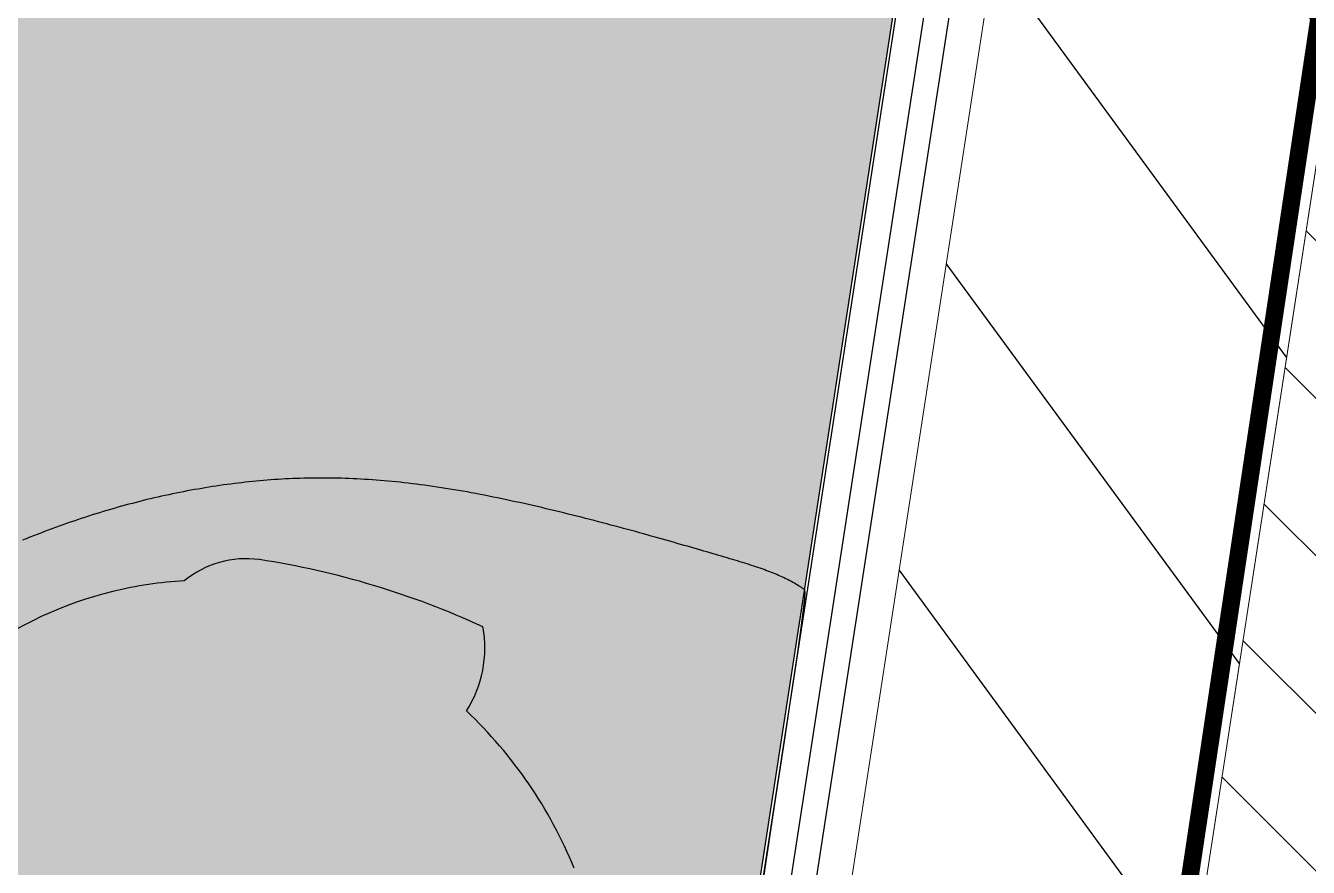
# Model space of a CAD drawing. Header units: millimetres. Extents: x 2335845 to 2509607, y 289014 to 361737.
# Drawn here: x 2414350.9 to 2414716.7, y 311880.8 to 312120.6 of the extents above; entities that cross this region are included whole.
import ezdxf

# ---------------------------------------------------------------- set-up
doc = ezdxf.new("R2010")
doc.units = ezdxf.units.MM
for name, color, linetype, lineweight in [('A-PLAN-COLUMN', 3, 'Continuous', 0), ('A-PLAN-RCC-HATCH', 8, 'Continuous', 13), ('A-PLAN-THIN', 251, 'Continuous', 15), ('TOA-FL-TILE-4', 8, 'Continuous', 5)]:
    doc.layers.add(name, color=color, linetype=linetype, lineweight=lineweight)
for name, color, linetype in [('A-PLAN-HATCH2', 8, 'Continuous'), ('A-PLAN-PLASTER', 67, 'Continuous'), ('A-PLAN-SANITARY FIXTURES', 35, 'Continuous'), ('A-PLAN-TILE', 32, 'Continuous'), ('TOA-FC-MODULAR', 7, 'Continuous')]:
    doc.layers.add(name, color=color, linetype=linetype)

# ---------------------------------------------------------------- blocks, each defined once
blk = doc.blocks.new('A$C54621FCA')
at = {"layer": 'A-PLAN-SANITARY FIXTURES'}
for p, q in [((68.34, 285.34, 0), (69.61, 285.46, 0)), ((69.61, 285.46, 0), (70.89, 285.57, 0)), ((70.89, 285.57, 0), (72.16, 285.69, 0)), ((72.16, 285.69, 0), (73.45, 285.8, 0)), ((73.45, 285.8, 0), (74.73, 285.91, 0)), ((74.73, 285.91, 0), (76.02, 286.01, 0)), ((76.02, 286.01, 0), (77.31, 286.12, 0)), ((77.31, 286.12, 0), (78.6, 286.22, 0)), ((78.6, 286.22, 0), (79.89, 286.31, 0)), ((79.89, 286.31, 0), (81.18, 286.41, 0)), ((81.18, 286.41, 0), (82.47, 286.5, 0)), ((82.47, 286.5, 0), (83.76, 286.59, 0)), ((83.76, 286.59, 0), (85.05, 286.67, 0)), ((85.05, 286.67, 0), (86.34, 286.75, 0)), ((86.34, 286.75, 0), (87.63, 286.83, 0)), ((87.63, 286.83, 0), (88.92, 286.91, 0)), ((88.92, 286.91, 0), (90.2, 286.97, 0)), ((90.2, 286.97, 0), (91.49, 287.04, 0)), ((91.49, 287.04, 0), (92.77, 287.1, 0)), ((92.77, 287.1, 0), (94.04, 287.16, 0)), ((94.04, 287.16, 0), (95.31, 287.21, 0)), ((95.31, 287.21, 0), (96.58, 287.26, 0)), ((96.58, 287.26, 0), (97.85, 287.3, 0)), ((97.85, 287.3, 0), (99.11, 287.34, 0)), ((99.11, 287.34, 0), (100.36, 287.38, 0)), ((100.36, 287.38, 0), (101.61, 287.4, 0)), ((101.61, 287.4, 0), (102.86, 287.43, 0)), ((102.86, 287.43, 0), (104.09, 287.45, 0)), ((104.09, 287.45, 0), (105.33, 287.46, 0)), ((105.33, 287.46, 0), (106.55, 287.47, 0)), ((106.55, 287.47, 0), (107.77, 287.47, 0)), ((107.77, 287.47, 0), (108.98, 287.47, 0)), ((108.98, 287.47, 0), (110.19, 287.46, 0)), ((110.19, 287.46, 0), (111.39, 287.45, 0)), ((111.39, 287.45, 0), (112.59, 287.43, 0)), ((112.59, 287.43, 0), (113.77, 287.4, 0)), ((113.77, 287.4, 0), (114.95, 287.37, 0)), ((114.95, 287.37, 0), (116.13, 287.34, 0)), ((116.13, 287.34, 0), (117.3, 287.3, 0)), ((117.3, 287.3, 0), (118.46, 287.25, 0)), ((118.46, 287.25, 0), (119.62, 287.2, 0)), ((119.62, 287.2, 0), (120.77, 287.14, 0)), ((120.77, 287.14, 0), (121.91, 287.08, 0)), ((121.91, 287.08, 0), (123.05, 287.01, 0)), ((123.05, 287.01, 0), (124.19, 286.94, 0)), ((124.19, 286.94, 0), (125.32, 286.86, 0)), ((125.32, 286.86, 0), (126.44, 286.78, 0)), ((126.44, 286.78, 0), (127.56, 286.69, 0)), ((127.56, 286.69, 0), (128.67, 286.59, 0)), ((128.67, 286.59, 0), (129.78, 286.49, 0)), ((129.78, 286.49, 0), (130.88, 286.39, 0)), ((130.88, 286.39, 0), (131.98, 286.28, 0)), ((131.98, 286.28, 0), (133.07, 286.16, 0)), ((133.07, 286.16, 0), (134.16, 286.04, 0)), ((134.16, 286.04, 0), (135.25, 285.91, 0)), ((135.25, 285.91, 0), (136.33, 285.78, 0)), ((136.33, 285.78, 0), (137.41, 285.64, 0)), ((137.41, 285.64, 0), (138.48, 285.5, 0)), ((138.48, 285.5, 0), (139.55, 285.35, 0)), ((139.55, 285.35, 0), (140.61, 285.2, 0)), ((35.84, 281.65, 0), (36.85, 281.78, 0)), ((36.85, 281.78, 0), (37.87, 281.91, 0)), ((37.87, 281.91, 0), (38.91, 282.04, 0)), ((38.91, 282.04, 0), (39.96, 282.18, 0)), ((39.96, 282.18, 0), (41.03, 282.31, 0)), ((41.03, 282.31, 0), (42.1, 282.44, 0)), ((42.1, 282.44, 0), (43.19, 282.58, 0)), ((43.19, 282.58, 0), (44.3, 282.71, 0)), ((44.3, 282.71, 0), (45.41, 282.85, 0)), ((45.41, 282.85, 0), (46.54, 282.98, 0)), ((46.54, 282.98, 0), (47.67, 283.12, 0)), ((47.67, 283.12, 0), (48.82, 283.26, 0)), ((48.82, 283.26, 0), (49.98, 283.39, 0)), ((49.98, 283.39, 0), (51.15, 283.53, 0)), ((51.15, 283.53, 0), (52.33, 283.66, 0)), ((52.33, 283.66, 0), (53.52, 283.8, 0)), ((53.52, 283.8, 0), (54.71, 283.93, 0)), ((54.71, 283.93, 0), (55.92, 284.07, 0)), ((55.92, 284.07, 0), (57.13, 284.2, 0)), ((57.13, 284.2, 0), (58.35, 284.33, 0)), ((58.35, 284.33, 0), (59.58, 284.46, 0)), ((59.58, 284.46, 0), (60.81, 284.59, 0)), ((60.81, 284.59, 0), (62.05, 284.72, 0)), ((62.05, 284.72, 0), (63.3, 284.85, 0)), ((63.3, 284.85, 0), (64.55, 284.97, 0)), ((64.55, 284.97, 0), (65.81, 285.1, 0)), ((65.81, 285.1, 0), (67.07, 285.22, 0)), ((67.07, 285.22, 0), (68.34, 285.34, 0)), ((140.61, 285.2, 0), (141.67, 285.04, 0)), ((141.67, 285.04, 0), (142.73, 284.88, 0)), ((142.73, 284.88, 0), (143.79, 284.71, 0)), ((143.79, 284.71, 0), (144.84, 284.53, 0)), ((144.84, 284.53, 0), (145.88, 284.35, 0)), ((145.88, 284.35, 0), (146.93, 284.17, 0)), ((146.93, 284.17, 0), (147.97, 283.98, 0)), ((147.97, 283.98, 0), (149.01, 283.78, 0)), ((149.01, 283.78, 0), (150.04, 283.58, 0)), ((150.04, 283.58, 0), (151.07, 283.38, 0)), ((151.07, 283.38, 0), (152.1, 283.16, 0)), ((152.1, 283.16, 0), (153.13, 282.95, 0)), ((153.13, 282.95, 0), (154.16, 282.73, 0)), ((154.16, 282.73, 0), (155.18, 282.5, 0)), ((155.18, 282.5, 0), (156.2, 282.27, 0)), ((156.2, 282.27, 0), (157.22, 282.03, 0)), ((157.22, 282.03, 0), (158.23, 281.79, 0)), ((158.23, 281.79, 0), (159.25, 281.54, 0)), ((11.02, 277.93, 0), (11.56, 278.05, 0)), ((11.56, 278.05, 0), (12.12, 278.17, 0)), ((12.12, 278.17, 0), (12.69, 278.29, 0)), ((12.69, 278.29, 0), (13.27, 278.4, 0)), ((13.27, 278.4, 0), (13.86, 278.52, 0)), ((13.86, 278.52, 0), (14.46, 278.63, 0)), ((14.46, 278.63, 0), (15.07, 278.74, 0)), ((15.07, 278.74, 0), (15.69, 278.85, 0)), ((15.69, 278.85, 0), (16.33, 278.95, 0)), ((16.33, 278.95, 0), (16.97, 279.06, 0)), ((16.97, 279.06, 0), (17.63, 279.17, 0)), ((17.63, 279.17, 0), (18.3, 279.27, 0)), ((18.3, 279.27, 0), (18.99, 279.38, 0)), ((18.99, 279.38, 0), (19.68, 279.48, 0)), ((19.68, 279.48, 0), (20.4, 279.59, 0)), ((20.4, 279.59, 0), (21.12, 279.69, 0)), ((21.12, 279.69, 0), (21.86, 279.8, 0)), ((21.86, 279.8, 0), (22.62, 279.9, 0)), ((22.62, 279.9, 0), (23.39, 280.01, 0)), ((23.39, 280.01, 0), (24.17, 280.12, 0)), ((24.17, 280.12, 0), (24.97, 280.23, 0)), ((24.97, 280.23, 0), (25.79, 280.34, 0)), ((25.79, 280.34, 0), (26.62, 280.45, 0)), ((26.62, 280.45, 0), (27.47, 280.56, 0)), ((27.47, 280.56, 0), (28.33, 280.68, 0)), ((28.33, 280.68, 0), (29.22, 280.79, 0)), ((29.22, 280.79, 0), (30.11, 280.91, 0)), ((30.11, 280.91, 0), (31.03, 281.03, 0)), ((31.03, 281.03, 0), (31.96, 281.15, 0)), ((31.96, 281.15, 0), (32.91, 281.28, 0)), ((32.91, 281.28, 0), (33.87, 281.4, 0)), ((33.87, 281.4, 0), (34.85, 281.53, 0)), ((34.85, 281.53, 0), (35.84, 281.65, 0)), ((159.25, 281.54, 0), (160.26, 281.29, 0)), ((160.26, 281.29, 0), (161.27, 281.03, 0)), ((161.27, 281.03, 0), (162.28, 280.77, 0)), ((162.28, 280.77, 0), (163.29, 280.5, 0)), ((163.29, 280.5, 0), (164.29, 280.22, 0)), ((164.29, 280.22, 0), (165.3, 279.95, 0)), ((165.3, 279.95, 0), (166.3, 279.66, 0)), ((166.3, 279.66, 0), (167.31, 279.37, 0)), ((167.31, 279.37, 0), (168.31, 279.08, 0)), ((168.31, 279.08, 0), (169.31, 278.78, 0)), ((169.31, 278.78, 0), (170.31, 278.48, 0)), ((170.31, 278.48, 0), (171.31, 278.17, 0)), ((171.31, 278.17, 0), (172.31, 277.85, 0)), ((0.66, 273.73, 0), (0.85, 274.41, 0)), ((0.85, 274.41, 0), (1.09, 274.61, 0)), ((1.09, 274.61, 0), (1.36, 274.74, 0)), ((1.36, 274.74, 0), (1.68, 274.88, 0)), ((1.68, 274.88, 0), (2.03, 275.04, 0)), ((2.03, 275.04, 0), (2.41, 275.2, 0)), ((2.41, 275.2, 0), (2.82, 275.38, 0)), ((2.82, 275.38, 0), (3.24, 275.55, 0)), ((3.24, 275.55, 0), (3.68, 275.73, 0)), ((3.68, 275.73, 0), (4.13, 275.91, 0)), ((4.13, 275.91, 0), (4.58, 276.08, 0)), ((4.58, 276.08, 0), (5.04, 276.25, 0)), ((5.04, 276.25, 0), (5.5, 276.41, 0)), ((5.5, 276.41, 0), (5.97, 276.56, 0)), ((5.97, 276.56, 0), (6.44, 276.72, 0)), ((6.44, 276.72, 0), (6.92, 276.87, 0)), ((6.92, 276.87, 0), (7.41, 277.01, 0)), ((7.41, 277.01, 0), (7.9, 277.15, 0)), ((7.9, 277.15, 0), (8.4, 277.29, 0)), ((8.4, 277.29, 0), (8.91, 277.43, 0)), ((8.91, 277.43, 0), (9.42, 277.56, 0)), ((9.42, 277.56, 0), (9.94, 277.69, 0)), ((9.94, 277.69, 0), (10.48, 277.81, 0)), ((10.48, 277.81, 0), (11.02, 277.93, 0)), ((172.31, 277.85, 0), (173.31, 277.53, 0)), ((173.31, 277.53, 0), (174.31, 277.21, 0)), ((174.31, 277.21, 0), (175.3, 276.88, 0)), ((175.3, 276.88, 0), (176.3, 276.54, 0)), ((176.3, 276.54, 0), (177.3, 276.2, 0)), ((177.3, 276.2, 0), (178.3, 275.86, 0)), ((178.3, 275.86, 0), (179.29, 275.51, 0)), ((179.29, 275.51, 0), (180.29, 275.16, 0)), ((180.29, 275.16, 0), (181.29, 274.8, 0)), ((181.29, 274.8, 0), (182.28, 274.43, 0)), ((182.28, 274.43, 0), (183.28, 274.06, 0)), ((0.37, 268.86, 0), (0.5, 272.05, 0)), ((0.5, 272.05, 0), (0.66, 273.73, 0)), ((183.28, 274.06, 0), (184.27, 273.68, 0)), ((184.27, 273.68, 0), (185.27, 273.3, 0)), ((185.27, 273.3, 0), (186.26, 272.92, 0)), ((186.26, 272.92, 0), (187.26, 272.53, 0)), ((187.26, 272.53, 0), (188.25, 272.13, 0)), ((188.25, 272.13, 0), (189.25, 271.73, 0)), ((189.25, 271.73, 0), (190.24, 271.33, 0)), ((190.24, 271.33, 0), (191.23, 270.92, 0)), ((191.23, 270.92, 0), (192.22, 270.5, 0)), ((0.27, 263.67, 0), (0.37, 268.86, 0)), ((192.22, 270.5, 0), (193.21, 270.08, 0)), ((193.21, 270.08, 0), (194.2, 269.65, 0)), ((194.2, 269.65, 0), (195.19, 269.22, 0)), ((195.19, 269.22, 0), (196.18, 268.78, 0)), ((196.18, 268.78, 0), (197.17, 268.34, 0)), ((197.17, 268.34, 0), (198.16, 267.9, 0)), ((198.16, 267.9, 0), (199.15, 267.44, 0)), ((199.15, 267.44, 0), (200.14, 266.99, 0)), ((0.19, 255.96, 0), (0.27, 263.67, 0)), ((200.14, 266.99, 0), (201.12, 266.52, 0)), ((201.12, 266.52, 0), (202.11, 266.06, 0)), ((202.11, 266.06, 0), (203.09, 265.58, 0)), ((203.09, 265.58, 0), (204.08, 265.11, 0)), ((204.08, 265.11, 0), (205.06, 264.62, 0)), ((205.06, 264.62, 0), (206.04, 264.14, 0)), ((206.04, 264.14, 0), (207.02, 263.64, 0)), ((207.02, 263.64, 0), (208, 263.14, 0)), ((208, 263.14, 0), (208.98, 262.64, 0)), ((208.98, 262.64, 0), (209.96, 262.13, 0)), ((209.96, 262.13, 0), (210.94, 261.62, 0)), ((210.94, 261.62, 0), (211.91, 261.1, 0)), ((211.91, 261.1, 0), (212.89, 260.58, 0)), ((212.89, 260.58, 0), (213.86, 260.05, 0)), ((213.86, 260.05, 0), (214.84, 259.51, 0)), ((214.84, 259.51, 0), (215.81, 258.97, 0)), ((215.81, 258.97, 0), (216.78, 258.43, 0)), ((216.78, 258.43, 0), (217.75, 257.88, 0)), ((217.75, 257.88, 0), (218.72, 257.32, 0)), ((218.72, 257.32, 0), (219.69, 256.76, 0)), ((219.69, 256.76, 0), (220.66, 256.2, 0)), ((220.66, 256.2, 0), (221.62, 255.63, 0)), ((0.13, 245.22, 0), (0.19, 255.96, 0)), ((221.62, 255.63, 0), (222.59, 255.05, 0)), ((222.59, 255.05, 0), (223.55, 254.47, 0)), ((0.08, 230.95, 0), (0.13, 245.22, 0)), ((0.05, 212.89, 0), (0.08, 230.95, 0)), ((0.02, 191.8, 0), (0.05, 212.89, 0))]:
    blk.add_line(p, q, dxfattribs=at)
at = {"layer": 'A-PLAN-SANITARY FIXTURES', "extrusion": (0, 0, -1)}
for centre, major_axis, start_param, end_param in [((155.96, 19.55, 0), (-169.55, 169.55), 0.50678, 0.785398), ((155.5, 231.51, 0), (-19.67, -19.67), 2.373062, 3.195577), ((121.27, 239.16, 0), (-23.41, -23.41), 0.367298, 1.121678), ((152.96, 140.38, 0), (-79.3, -79.3), 2.564959, 2.748732), ((153.41, 141.48, 0), (-78.46, 78.46), 1.177936, 1.569119), ((164.04, 119.98, 0), (-90.86, 90.86), -0.245139, 0.181004)]:
    blk.add_ellipse(centre, major_axis=major_axis, ratio=1, start_param=start_param, end_param=end_param, dxfattribs=at)
blk = doc.blocks.new('Rest room-2.0')
at = {"layer": 'A-PLAN-HATCH2'}
h = blk.add_hatch(dxfattribs=at)
h.set_pattern_fill('ANSI31', color=256, scale=500, angle=261.2432, style=0)
h.set_pattern_definition([(306.243209, (617163.19, -129546.95), (50.407168, 36.9508784), [])])
h.paths.add_polyline_path([(7047.36, -5685.31), (7879.42, -283.61), (7978.25, -298.84), (7148.54, -5685.31)])
at = {"layer": 'A-PLAN-RCC-HATCH'}
h = blk.add_hatch(dxfattribs=at)
h.set_pattern_fill('ANSI31', color=256, scale=10, angle=90, style=0)
h.set_pattern_definition([(135, (-235786.27, -223405.926), (-22.4506403, -22.4506403), [])])
h.paths.add_polyline_path([(8927.66, 5864.69), (7117.74, -5885.31), (7117.74, -5885.31), (7117.74, -5885.31), (7340.11, -5919.56), (9150.04, 5830.44)])
at = {"layer": 'A-PLAN-COLUMN'}
blk.add_lwpolyline([(8927.66, 5864.69), (7117.74, -5885.31), (7117.74, -5885.31), (7117.74, -5885.31), (7340.11, -5919.56), (9150.04, 5830.44), (8927.66, 5864.69)], dxfattribs=at)
at = {"layer": 'A-PLAN-PLASTER', "elevation": 0}
blk.add_lwpolyline([(7275.01, -200.63), (7868.01, -291.97), (7038.79, -5675.31), (5918.62, -5675.31)], dxfattribs=at)
at = {"layer": 'A-PLAN-THIN'}
blk.add_line((7879.42, -283.61), (7049.71, -5670.09), dxfattribs=at)
blk.add_lwpolyline([(7047.36, -5685.31), (7879.42, -283.61), (7978.25, -298.84), (7148.54, -5685.31)], close=True, dxfattribs=at)
at = {"layer": 'A-PLAN-TILE', "elevation": 0}
blk.add_lwpolyline([(7859.76, -299.57), (7851.85, -298.35), (7026.64, -5655.6), (7034.55, -5656.82)], close=True, dxfattribs=at)
at = {"layer": 'A-PLAN-SANITARY FIXTURES', "xscale": -1, "rotation": 351.2432816985323}
blk.add_blockref('A$C54621FCA', (7201.22, -4523.52, 0), dxfattribs=at)
blk = doc.blocks.new('CHOREE')
blk.add_blockref('Rest room-2.0', (8768.57, -2039.87))
blk = doc.blocks.new('BIG CHOORE')
blk.add_blockref('CHOREE', (-2407.99, -1909.01))

msp = doc.modelspace()

# ---------------------------------------------------------------- hatches: boundary and pattern name
at = {"layer": 'TOA-FC-MODULAR'}
h = msp.add_hatch(dxfattribs=at)
h.set_pattern_fill('BRASS', color=253, scale=65, angle=45)
h.set_pattern_definition([(45, (2408113.76, 309771.23), (-291.8583, 291.8583), []), (45, (2407967.83, 309917.15), (-291.8583, 291.8583), [206.375, -103.1875])])
edge = h.paths.add_edge_path()
edge.add_line((2411179.683, 321856.624), (2411179.683, 320761.624))
edge.add_line((2411179.683, 320761.624), (2412294.683, 320761.625))
edge.add_arc((2412294.683, 320751.625), 10, -0.00004, 90.00004, ccw=False)
edge.add_line((2412304.683, 320751.625), (2412304.683, 317716.624))
edge.add_line((2412304.683, 317716.624), (2412944.683, 317716.624))
edge.add_arc((2412944.683, 317706.624), 10, -0.26121, 90, ccw=False)
edge.add_line((2412954.683, 317706.578), (2412946.683, 317449.645))
edge.add_line((2412946.683, 317449.645), (2412791.698, 317451.218))
edge.add_line((2412791.698, 317451.218), (2412791.692, 317566.176))
edge.add_line((2412791.692, 317566.176), (2411454.681, 317566.624))
edge.add_line((2411454.681, 317566.624), (2411454.681, 315714.243))
edge.add_line((2411454.681, 315714.243), (2412791.692, 315714.073))
edge.add_line((2412791.692, 315714.073), (2412791.692, 316848.625))
edge.add_line((2412791.692, 316848.625), (2412954.686, 316848.625))
edge.add_line((2412954.686, 316848.625), (2412954.686, 315550.176))
edge.add_line((2412954.686, 315550.176), (2411454.681, 315550.176))
edge.add_line((2411454.681, 315550.176), (2411446.681, 310551.624))
edge.add_line((2411446.681, 310551.624), (2414356.33, 310554.526))
edge.add_line((2414356.33, 310554.526), (2415181.896, 315907.35))
edge.add_line((2415181.896, 315907.35), (2414598.773, 315997.171))
edge.add_arc((2414600.296, 316007.055), 10, 170.8501, 261.24321, ccw=False)
edge.add_line((2414590.423, 316008.645), (2414610.214, 316137.13))
edge.add_arc((2414619.854, 316135.645), 9.753, 79.79276, 171.24321, ccw=False)
edge.add_line((2414621.582, 316145.244), (2415288.752, 316042.729))
edge.add_line((2415288.752, 316042.729), (2416181.221, 321836.624))
edge.add_line((2416181.221, 321836.624), (2413604.683, 321836.624))
edge.add_line((2413604.683, 321836.624), (2413604.683, 320721.624))
edge.add_arc((2413594.683, 320721.624), 10, 270, 360, ccw=False)
edge.add_line((2413594.683, 320711.624), (2413464.683, 320711.624))
edge.add_arc((2413464.683, 320721.624), 10, 179.99719, 270, ccw=False)
edge.add_line((2413454.683, 320721.624), (2413454.683, 321851.624))
edge.add_line((2413454.683, 321851.624), (2411179.683, 321856.624))
edge = h.paths.add_edge_path()
edge.add_line((2405369.683, 318461.624), (2407354.683, 318461.624))
edge.add_line((2407354.683, 318461.624), (2407354.683, 317561.124))
edge.add_arc((2407364.436, 317561.124), 9.753, 180, 271.45045)
edge.add_line((2407364.683, 317551.374), (2408004.718, 317551.157))
edge.add_line((2408004.718, 317551.157), (2408004.718, 317449.645))
edge.add_line((2408004.718, 317449.645), (2408167.668, 317449.645))
edge.add_line((2408167.668, 317449.645), (2408167.668, 317551.312))
edge.add_line((2408167.668, 317551.312), (2409504.685, 317551.624))
edge.add_line((2409504.685, 317551.624), (2409504.685, 315714.073))
edge.add_line((2409504.685, 315714.073), (2408167.668, 315714.073))
edge.add_line((2408167.668, 315714.073), (2408167.668, 316848.625))
edge.add_line((2408167.668, 316848.625), (2408004.68, 316848.625))
edge.add_line((2408004.68, 316848.625), (2408004.68, 315550.176))
edge.add_line((2408004.68, 315550.176), (2409504.685, 315550.176))
edge.add_line((2409504.685, 315550.176), (2409504.685, 310551.624))
edge.add_line((2409504.685, 310551.624), (2405384.683, 310551.624))
edge.add_line((2405384.683, 310551.624), (2405384.683, 315051.624))
edge.add_line((2405384.683, 315051.624), (2406059.683, 315051.624))
edge.add_arc((2406059.683, 315061.624), 10, 270, 360)
edge.add_line((2406069.683, 315061.624), (2406069.683, 315191.624))
edge.add_arc((2406059.683, 315191.624), 10, 360, 450)
edge.add_line((2406059.683, 315201.624), (2405369.683, 315201.624))
edge.add_line((2405369.683, 315201.624), (2405369.683, 316746.331))
edge.add_line((2405369.683, 316746.331), (2406059.683, 316746.331))
edge.add_arc((2406059.683, 316756.331), 10, 270, 360)
edge.add_line((2406069.683, 316756.331), (2406069.683, 316886.331))
edge.add_arc((2406059.93, 316886.331), 9.753, 0, 91.45045)
edge.add_line((2406059.683, 316896.081), (2405369.683, 316896.081))
edge.add_line((2405369.683, 316896.081), (2405369.683, 318461.624))
edge = h.paths.add_edge_path()
edge.add_line((2367514.683, 312121.624), (2367514.683, 313056.624))
edge.add_line((2367514.683, 313056.624), (2368810.183, 313056.624))
edge.add_arc((2368810.183, 313066.377), 9.753, 270, 361.45045)
edge.add_line((2368819.933, 313066.624), (2368819.683, 315306.626))
edge.add_line((2368819.683, 315306.626), (2375819.683, 315306.626))
edge.add_line((2375819.683, 315306.626), (2375819.683, 311121.624))
edge.add_line((2375819.683, 311121.624), (2372219.683, 311121.624))
edge.add_line((2372219.683, 311121.624), (2372219.433, 311796.624))
edge.add_arc((2372209.426, 311796.621), 10.007, 0.02122, 88.52833)
edge.add_line((2372209.683, 311806.624), (2372079.683, 311806.624))
edge.add_arc((2372079.683, 311796.624), 10, 90, 180)
edge.add_line((2372069.683, 311796.624), (2372069.683, 311106.624))
edge.add_line((2372069.683, 311106.624), (2369624.949, 311106.624))
edge.add_line((2369624.949, 311106.624), (2369624.977, 312136.624))
edge.add_arc((2369614.977, 312136.624), 10, 359.99844, 450.00156)
edge.add_line((2369614.977, 312146.624), (2369484.977, 312146.624))
edge.add_arc((2369484.977, 312136.624), 10, 90, 180)
edge.add_line((2369474.977, 312136.624), (2369474.977, 311106.624))
edge.add_line((2369474.977, 311106.624), (2367514.683, 311106.624))
edge.add_line((2367514.683, 311106.624), (2367514.683, 312121.624))
edge = h.paths.add_edge_path()
edge.add_line((2365944.683, 318121.627), (2365944.683, 318296.624))
edge.add_line((2365944.683, 318296.624), (2367694.683, 318296.624))
edge.add_arc((2367694.683, 318306.624), 10, 270, 360)
edge.add_line((2367704.683, 318306.624), (2367704.683, 318436.624))
edge.add_arc((2367694.683, 318436.624), 10, 360, 450)
edge.add_line((2367694.683, 318446.624), (2367059.683, 318446.624))
edge.add_line((2367059.683, 318446.624), (2367059.683, 321281.624))
edge.add_line((2367059.683, 321281.624), (2371919.683, 321281.624))
edge.add_line((2371919.683, 321281.624), (2371919.933, 320606.624))
edge.add_arc((2371929.94, 320606.628), 10.007, 180.02122, 268.52833)
edge.add_line((2371929.683, 320596.624), (2372059.683, 320596.624))
edge.add_arc((2372059.683, 320606.624), 10, 270, 360)
edge.add_line((2372069.683, 320606.624), (2372069.683, 321196.624))
edge.add_line((2372069.683, 321196.624), (2375819.683, 321196.624))
edge.add_line((2375819.683, 321196.624), (2375819.683, 317256.622))
edge.add_line((2375819.683, 317256.622), (2369795.683, 317256.622))
edge.add_line((2369795.683, 317256.622), (2369795.683, 318746.624))
edge.add_arc((2369785.683, 318746.624), 10, 0, 90)
edge.add_line((2369785.683, 318756.624), (2369554.683, 318756.624))
edge.add_arc((2369554.683, 318746.624), 10, 90, 180)
edge.add_line((2369544.683, 318746.624), (2369544.683, 317106.624))
edge.add_line((2369544.683, 317106.624), (2368819.683, 317106.624))
edge.add_line((2368819.683, 317106.624), (2368819.683, 317746.624))
edge.add_arc((2368809.683, 317746.624), 10, 0, 90)
edge.add_line((2368809.683, 317756.624), (2368679.683, 317756.624))
edge.add_arc((2368679.683, 317746.624), 10, 90, 180)
edge.add_line((2368669.683, 317746.624), (2368669.683, 317106.624))
edge.add_line((2368669.683, 317106.624), (2365919.683, 317106.624))
edge.add_line((2365919.683, 317106.624), (2365919.667, 318121.627))
edge.add_line((2365919.667, 318121.627), (2365944.683, 318121.627))
h = msp.add_hatch(dxfattribs=at)
h.set_pattern_fill('_USER', color=252, scale=600, angle=270, double=1, pattern_type=0)
h.set_pattern_definition([(270, (2411095.8, 321855.7), (600, -1e-13), []), (0, (2411095.8, 321855.7), (0, 600), [])])
edge = h.paths.add_edge_path()
edge.add_line((2411179.683, 321856.624), (2411179.683, 320761.624))
edge.add_line((2411179.683, 320761.624), (2412294.683, 320761.625))
edge.add_arc((2412294.683, 320751.625), 10, -0.00004, 90.00004, ccw=False)
edge.add_line((2412304.683, 320751.625), (2412304.683, 317716.624))
edge.add_line((2412304.683, 317716.624), (2412944.683, 317716.624))
edge.add_arc((2412944.683, 317706.624), 10, -0.26121, 90, ccw=False)
edge.add_line((2412954.683, 317706.578), (2412946.683, 317449.645))
edge.add_line((2412946.683, 317449.645), (2412791.698, 317451.218))
edge.add_line((2412791.698, 317451.218), (2412791.692, 317566.176))
edge.add_line((2412791.692, 317566.176), (2411454.681, 317566.624))
edge.add_line((2411454.681, 317566.624), (2411454.681, 315714.243))
edge.add_line((2411454.681, 315714.243), (2412791.692, 315714.073))
edge.add_line((2412791.692, 315714.073), (2412791.692, 316848.625))
edge.add_line((2412791.692, 316848.625), (2412954.686, 316848.625))
edge.add_line((2412954.686, 316848.625), (2412954.686, 315550.176))
edge.add_line((2412954.686, 315550.176), (2411454.681, 315550.176))
edge.add_line((2411454.681, 315550.176), (2411446.681, 310551.624))
edge.add_line((2411446.681, 310551.624), (2414356.33, 310554.526))
edge.add_line((2414356.33, 310554.526), (2415181.896, 315907.35))
edge.add_line((2415181.896, 315907.35), (2414598.773, 315997.171))
edge.add_arc((2414600.296, 316007.055), 10, 170.8501, 261.24321, ccw=False)
edge.add_line((2414590.423, 316008.645), (2414610.214, 316137.13))
edge.add_arc((2414619.854, 316135.645), 9.753, 79.79276, 171.24321, ccw=False)
edge.add_line((2414621.582, 316145.244), (2415288.752, 316042.729))
edge.add_line((2415288.752, 316042.729), (2416181.221, 321836.624))
edge.add_line((2416181.221, 321836.624), (2413604.683, 321836.624))
edge.add_line((2413604.683, 321836.624), (2413604.683, 320721.624))
edge.add_arc((2413594.683, 320721.624), 10, 270, 360, ccw=False)
edge.add_line((2413594.683, 320711.624), (2413464.683, 320711.624))
edge.add_arc((2413464.683, 320721.624), 10, 179.99719, 270, ccw=False)
edge.add_line((2413454.683, 320721.624), (2413454.683, 321851.624))
edge.add_line((2413454.683, 321851.624), (2411179.683, 321856.624))
at = {"layer": 'TOA-FL-TILE-4'}
h = msp.add_hatch(dxfattribs=at)
h.set_pattern_fill('_USER', color=253, scale=600, angle=90, pattern_type=0)
h.set_pattern_definition([(90, (2411179.7, 321856.6), (-600, 4e-14), [])])
edge = h.paths.add_edge_path()
edge.add_line((2411179.683, 321856.624), (2411179.683, 320761.624))
edge.add_line((2411179.683, 320761.624), (2412294.683, 320761.625))
edge.add_arc((2412294.683, 320751.625), 10, -0.00004, 90.00004, ccw=False)
edge.add_line((2412304.683, 320751.625), (2412304.683, 317716.624))
edge.add_line((2412304.683, 317716.624), (2412944.683, 317716.624))
edge.add_arc((2412944.683, 317706.624), 10, -0.26121, 90, ccw=False)
edge.add_line((2412954.683, 317706.578), (2412946.683, 317449.645))
edge.add_line((2412946.683, 317449.645), (2412791.698, 317451.218))
edge.add_line((2412791.698, 317451.218), (2412791.692, 317566.176))
edge.add_line((2412791.692, 317566.176), (2411454.681, 317566.624))
edge.add_line((2411454.681, 317566.624), (2411454.681, 315714.243))
edge.add_line((2411454.681, 315714.243), (2412791.692, 315714.073))
edge.add_line((2412791.692, 315714.073), (2412791.692, 316848.625))
edge.add_line((2412791.692, 316848.625), (2412954.686, 316848.625))
edge.add_line((2412954.686, 316848.625), (2412954.686, 315550.176))
edge.add_line((2412954.686, 315550.176), (2411454.681, 315550.176))
edge.add_line((2411454.681, 315550.176), (2411446.681, 310551.624))
edge.add_line((2411446.681, 310551.624), (2414356.33, 310554.526))
edge.add_line((2414356.33, 310554.526), (2415181.896, 315907.35))
edge.add_line((2415181.896, 315907.35), (2414598.773, 315997.171))
edge.add_arc((2414600.296, 316007.055), 10, 170.8501, 261.24321, ccw=False)
edge.add_line((2414590.423, 316008.645), (2414610.214, 316137.13))
edge.add_arc((2414619.854, 316135.645), 9.753, 79.79276, 171.24321, ccw=False)
edge.add_line((2414621.582, 316145.244), (2415288.752, 316042.729))
edge.add_line((2415288.752, 316042.729), (2416181.221, 321836.624))
edge.add_line((2416181.221, 321836.624), (2413604.683, 321836.624))
edge.add_line((2413604.683, 321836.624), (2413604.683, 320721.624))
edge.add_arc((2413594.683, 320721.624), 10, 270, 360, ccw=False)
edge.add_line((2413594.683, 320711.624), (2413464.683, 320711.624))
edge.add_arc((2413464.683, 320721.624), 10, 179.99719, 270, ccw=False)
edge.add_line((2413454.683, 320721.624), (2413454.683, 321851.624))
edge.add_line((2413454.683, 321851.624), (2411179.683, 321856.624))
h = msp.add_hatch(dxfattribs=at)
h.set_pattern_fill('_USER', color=253, scale=1200, pattern_type=0)
h.set_pattern_definition([(0, (2411179.7, 321856.6), (0, 1200), [])])
edge = h.paths.add_edge_path()
edge.add_line((2411179.683, 321856.624), (2411179.683, 320761.624))
edge.add_line((2411179.683, 320761.624), (2412294.683, 320761.625))
edge.add_arc((2412294.683, 320751.625), 10, -0.00004, 90.00004, ccw=False)
edge.add_line((2412304.683, 320751.625), (2412304.683, 317716.624))
edge.add_line((2412304.683, 317716.624), (2412944.683, 317716.624))
edge.add_arc((2412944.683, 317706.624), 10, -0.26121, 90, ccw=False)
edge.add_line((2412954.683, 317706.578), (2412946.683, 317449.645))
edge.add_line((2412946.683, 317449.645), (2412791.698, 317451.218))
edge.add_line((2412791.698, 317451.218), (2412791.692, 317566.176))
edge.add_line((2412791.692, 317566.176), (2411454.681, 317566.624))
edge.add_line((2411454.681, 317566.624), (2411454.681, 315714.243))
edge.add_line((2411454.681, 315714.243), (2412791.692, 315714.073))
edge.add_line((2412791.692, 315714.073), (2412791.692, 316848.625))
edge.add_line((2412791.692, 316848.625), (2412954.686, 316848.625))
edge.add_line((2412954.686, 316848.625), (2412954.686, 315550.176))
edge.add_line((2412954.686, 315550.176), (2411454.681, 315550.176))
edge.add_line((2411454.681, 315550.176), (2411446.681, 310551.624))
edge.add_line((2411446.681, 310551.624), (2414356.33, 310554.526))
edge.add_line((2414356.33, 310554.526), (2415181.896, 315907.35))
edge.add_line((2415181.896, 315907.35), (2414598.773, 315997.171))
edge.add_arc((2414600.296, 316007.055), 10, 170.8501, 261.24321, ccw=False)
edge.add_line((2414590.423, 316008.645), (2414610.214, 316137.13))
edge.add_arc((2414619.854, 316135.645), 9.753, 79.79276, 171.24321, ccw=False)
edge.add_line((2414621.582, 316145.244), (2415288.752, 316042.729))
edge.add_line((2415288.752, 316042.729), (2416181.221, 321836.624))
edge.add_line((2416181.221, 321836.624), (2413604.683, 321836.624))
edge.add_line((2413604.683, 321836.624), (2413604.683, 320721.624))
edge.add_arc((2413594.683, 320721.624), 10, 270, 360, ccw=False)
edge.add_line((2413594.683, 320711.624), (2413464.683, 320711.624))
edge.add_arc((2413464.683, 320721.624), 10, 179.99719, 270, ccw=False)
edge.add_line((2413454.683, 320721.624), (2413454.683, 321851.624))
edge.add_line((2413454.683, 321851.624), (2411179.683, 321856.624))

# ---------------------------------------------------------------- linework, layer by layer
at = {"const_width": 5}
msp.add_lwpolyline([(2350244.683, 291915.217, -0.0445399), (2406044.683, 290902.779), (2406044.683, 293901.624), (2411633.435, 293856.651), (2411910.641, 295656.206), (2412258.439, 295615.141), (2414382.872, 309376.624), (2411594.683, 309376.624), (2411594.683, 304701.624), (2410344.682, 304701.623), (2410344.682, 305551.624), (2408804.683, 305551.624), (2408804.683, 304703.926), (2405044.683, 304706.227), (2405044.683, 310585.472), (2414483.777, 310554.102), (2416184.301, 321856.624), (2405044.683, 321856.624), (2405044.683, 327701.624)], format="xyb", dxfattribs=at)
msp.add_lwpolyline([(2412304.683, 320751.625), (2412304.683, 317716.624), (2412944.683, 317716.624, -0.4155495), (2412954.683, 317706.578), (2412946.683, 317449.645), (2412791.698, 317451.218), (2412791.692, 317566.176), (2411454.681, 317566.624), (2411454.681, 315714.243), (2412791.692, 315714.073), (2412791.692, 316848.625), (2412954.686, 316848.625), (2412954.686, 315550.176), (2411454.681, 315550.176), (2411446.681, 310551.624), (2414356.33, 310554.526), (2415181.896, 315907.35), (2414598.773, 315997.171, -0.4162246), (2414590.423, 316008.645), (2414610.214, 316137.13, -0.4216478), (2414621.582, 316145.244), (2415288.752, 316042.729), (2416181.221, 321836.624)], format="xyb")

# ---------------------------------------------------------------- block references
msp.add_blockref('BIG CHOORE', (2400970.421, 320160.812))

doc.saveas('drawing.dxf')
